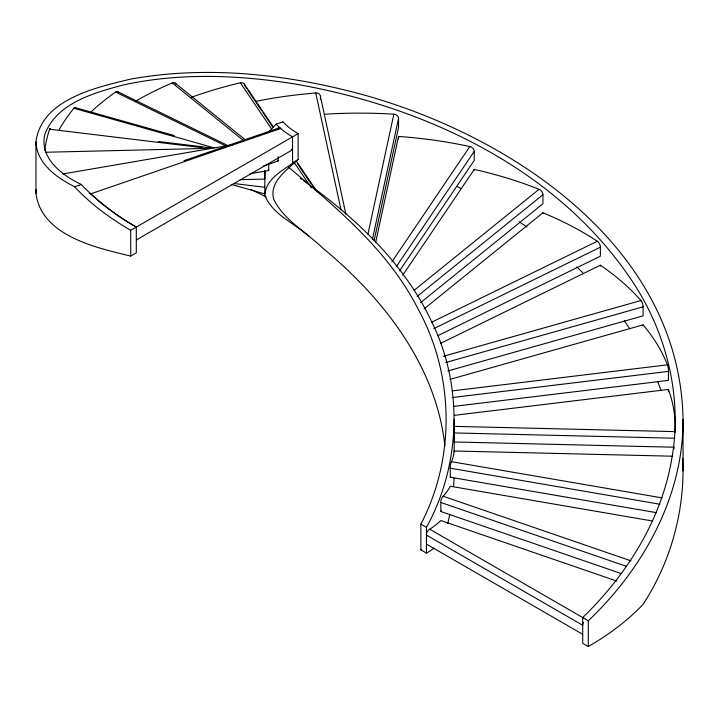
<?xml version="1.0" encoding="UTF-8"?>
<svg xmlns="http://www.w3.org/2000/svg" width="719" height="719" viewBox="0 0 719 719"><rect width="100%" height="100%" fill="white"/><g stroke="black" fill="none" stroke-linecap="round" stroke-linejoin="round"><path stroke-width="1.08" d="M303.508 180.586C355.725 217.884 404.608 263.451 432.038 322.498C463.449 386.57 460.843 464.977 426.457 527.342L426.457 553.118L420.885 549.891L420.885 524.115C455.576 457.608 454.273 374.788 418.143 309.125C388.575 250.751 337.328 208.537 288.391 167.024M683.05 419.303C683.472 496.496 643.199 568.657 588.286 620.767L588.286 646.543L582.705 643.316L582.705 617.549C626.977 574.697 661.642 519.621 671.888 458.174C682.196 399.728 667.852 338.586 636.908 288.409C562.779 170.951 427.086 106.691 293.873 83.799C237.18 74.83 178.492 72.601 122.176 85.246C93.191 93.084 56.45 103.356 44.812 134.453C39.132 158.09 62.337 175.553 81.103 184.361C97.263 201.149 116.029 215.502 136.295 227.078L136.295 252.854L130.714 256.072C96.301 247.776 41.423 235.913 35.95 193.357L35.95 141.814C41.423 99.258 96.301 87.394 130.714 79.099C206.73 65.42 285.344 73.985 359.5 93.758C510.499 134.669 679.85 246.222 683.05 419.303L683.05 470.855C682.852 517.968 668.724 565.359 642.831 604.652C626.914 621.288 608.175 635.039 588.286 646.543M454.192 427.625L454.192 426.376A94.701 54.671 0 0 0 454.04 423.644M454.174 428.964L454.12 432.946L674.889 438.222M35.95 193.357L36.202 189.492M308.622 235.895C294.152 222.998 272.492 214.613 265.005 195.559C264.969 177.961 286.225 168.704 298.115 159.42L298.115 133.653A86.828 50.132 0 0 1 283.052 121.96L276.105 124.117L268.582 132.062M454.066 478.135L453.635 486.439M675.015 432.461L675.051 431.625A315.659 182.24 0 0 0 668.436 389.428L454.408 415.33M449.815 514.274L447.757 523.432M367.912 234.304L393.841 114.213A315.659 182.24 0 0 0 325.015 114.222M372.388 239.535L398.542 118.401A4.736 3.883 11 0 0 393.841 114.186M374.042 240.919L398.542 127.425L398.542 118.401M375.686 242.294L398.542 136.439A315.659 182.24 0 0 1 469.822 146.532A4.736 3.667 33.5 0 1 474.252 151.376L474.243 160.4L399.575 270.883M391.981 261.707L469.822 146.532M396.43 266.506L474.243 151.376M402.712 275.26L474.243 169.414A315.659 182.24 0 0 1 539.052 189.304A4.736 3.218 50.9 0 1 542.935 194.741L542.926 203.765L420.642 302.636M282.477 122.59L283.052 121.96M298.115 159.42C287.366 169.828 268.87 181.781 273.705 199.226C283.996 220.436 306.42 232.219 322.813 248.145C383.245 298.169 436.065 365.414 444.872 445.735M414.072 290.359L539.052 189.304M417.146 296.444L542.926 194.741M424.138 308.837L542.926 212.779A315.659 182.24 0 0 1 597.291 241.242A4.736 2.579 64 0 1 600.383 247.192L600.374 256.207L437.781 335.71M130.714 256.072L130.714 230.296L298.115 133.653M136.295 239.966L292.543 149.759A94.701 54.671 0 0 1 291.51 149.157M431.625 322.247L597.291 241.242M433.773 328.646L600.374 247.183M440.792 343.26L600.374 265.221A315.659 182.24 0 0 1 640.971 300.524L443.47 356.264M184.001 160.652L279.143 127.901M280.671 128.512L90.783 193.833A315.659 182.24 0 0 0 136.295 227.078M263.307 166.098L278.154 160.993L278.154 156.697M35.95 141.814C36.651 163.608 56.882 177.818 74.569 186.715L81.526 184.558M445.654 362.556L643.083 306.833A4.736 1.789 74.4 0 0 640.971 300.452M447.811 370.968L643.083 315.857L643.083 306.833M449.968 379.38L643.083 324.871A315.659 182.24 0 0 1 667.43 364.848L452.206 390.902M62.76 173.971L232.686 144.771M249.987 173.737L268.735 170.511L268.735 164.067M452.179 397.562L668.436 371.381A4.736 0.89 83.3 0 0 667.439 364.713M453.294 406.451L668.436 380.405L668.436 371.381M45.459 152.257L210.263 148.33M240.227 179.669L264.88 179.076A94.701 54.671 0 0 1 265.122 172.308M454.192 426.376L675.051 431.625M673.766 447.218L454.12 441.969A94.701 54.671 0 0 0 453.878 435.193M672.651 456.206L454.12 450.993A94.701 54.671 0 0 1 451.496 461.688L662.253 497.916M158.306 141.472L210.703 147.817M202.399 147.71L49.62 129.213A315.659 182.24 0 0 0 44.731 150.253M233.378 183.462L264.592 187.237M659.826 504.217L450.265 468.195L450.265 477.218L656.519 512.674M652.106 520.933L450.265 486.242A94.701 54.671 0 0 1 443.174 496.245A4.736 1.977 -71 0 0 440.702 502.653M75.082 107.553L174.286 135.567M214.172 147.862L73.868 108.263A315.659 182.24 0 0 0 59.219 129.645M231.266 184.441L264.718 193.878M443.174 496.245L630.94 560.838M626.429 566.329L440.846 502.491L440.846 511.515L621.126 573.528M616.884 581.096L440.846 520.529A94.701 54.671 0 0 1 429.728 529.22L588.286 620.767M457.041 186.536L460.969 188.441M117.628 91.655L227.132 145.202M91.493 111.463A315.659 182.24 0 0 1 115.597 92.068L225.029 145.58M251.111 189.537L266.165 196.898M420.885 524.115L426.457 527.342M426.457 535.071L582.705 625.278A4.736 2.651 -60 0 1 583.504 622.393M426.457 544.094L582.705 634.302M130.714 230.296C110.16 218.405 90.819 204.115 74.569 186.715M519.109 221.713L527.063 227.087M300.227 178.177L301.854 179.373M175.077 83.018L245.287 139.81M135.711 101.127A315.659 182.24 0 0 1 172.245 82.946L243.408 140.484M576.782 266.974L582.705 272.618M624.236 320.719L629.709 328.673M296.039 160.625L317.178 191.883M244.325 84.078L273.624 127.461M244.757 85.651L246.635 88.437M247.893 90.297L261.698 110.717M262.956 112.577L272.366 126.508M297.468 163.644L311.273 184.073M312.522 185.924L315.668 190.571M191.326 97.335A315.659 182.24 0 0 1 240.362 82.802L271.746 129.24M293.712 161.748L311.291 187.758M657.732 381.663L660.959 390.219M315.758 92.958A4.736 3.874 -13.9 0 1 320.449 96.49L345.902 214.352M340.986 209.795L315.758 92.985A315.659 182.24 0 0 0 255.515 101.397M673.919 446.966L674.098 448.737M682.699 458.255L683.05 470.855M668.436 389.428L668.436 391.837M643.083 324.871L643.083 325.68M600.374 265.221L600.374 266.03M542.926 212.779L542.926 213.588M474.243 169.414L474.243 170.223M454.201 419.303L454.201 451.802M398.542 136.439L398.542 138.857M320.458 96.49L320.458 99.312M292.543 162.647L292.543 136.871A94.701 54.671 0 0 1 276.105 124.117M264.88 170.484L264.799 193.357M278.361 129.222A4.736 1.977 71 0 1 280.671 128.44M89.219 193.24A4.736 1.986 69.7 0 1 90.783 193.896M433.997 548.211A94.719 54.689 0 0 1 426.466 553.118M421.55 549.505A86.828 50.132 0 0 1 420.885 549.891M278.154 160.993A94.701 54.671 0 0 1 277.408 160.265M268.735 170.511A94.701 54.671 0 0 1 268.331 169.702M50.339 128.647A4.736 0.782 -84.3 0 1 50.456 129.15M49.62 129.06A4.736 0.782 -84.3 0 1 49.926 128.476M73.868 108.192A4.736 1.69 -75.5 0 1 75.684 108.245M115.588 92.014A4.736 2.499 -65.4 0 1 118.482 92.85M172.245 82.901A4.736 3.155 -52.7 0 1 175.993 84.491M240.362 82.766A4.736 3.622 -35.8 0 1 244.73 85.291M450.669 476.409A94.701 54.671 0 0 1 450.265 477.218M450.094 468.563A4.736 1.105 -80.2 0 1 451.496 461.571M441.592 510.778A94.701 54.671 0 0 1 440.846 511.515M426.331 535.152A4.736 2.732 -60 0 1 429.728 529.175"/></g></svg>
